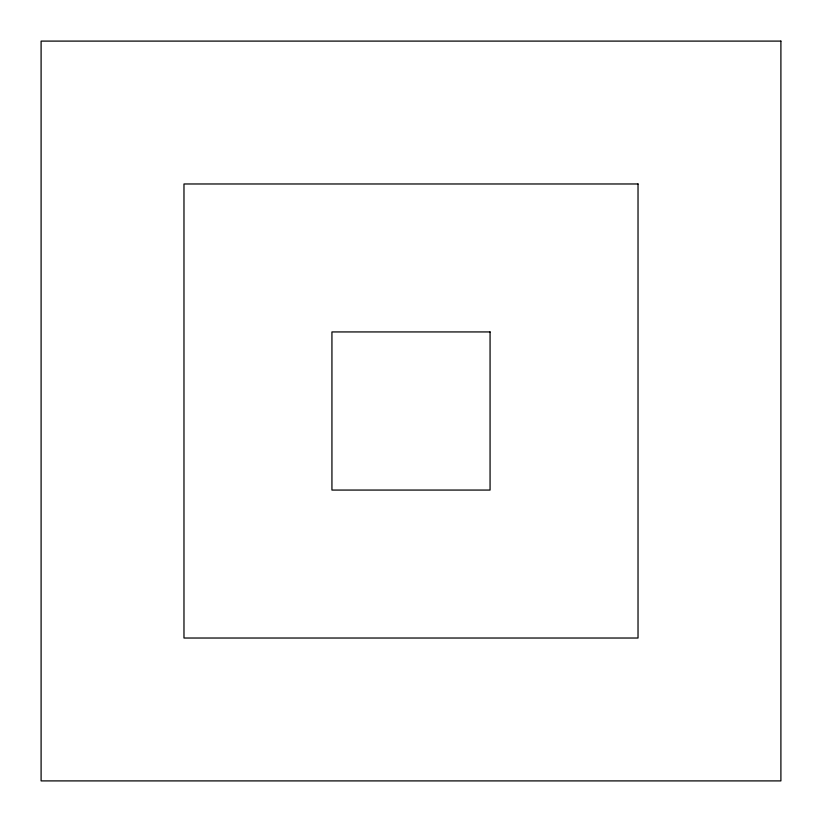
<?xml version="1.0" encoding="UTF-8"?>
<svg xmlns="http://www.w3.org/2000/svg" width="822" height="822" viewBox="0 0 822 822"><rect width="100%" height="100%" fill="white"/><g stroke="black" fill="none" stroke-linecap="round" stroke-linejoin="round"><path stroke-width="1.23" d="M780.9 41.1L41.1 41.1L41.1 780.9L780.9 780.9L780.9 41.1M638.026 183.974L183.974 183.974L183.974 638.026L638.026 638.026L638.026 183.974M490.066 331.934L331.934 331.934L331.934 490.066L490.066 490.066L490.066 331.934"/></g></svg>
